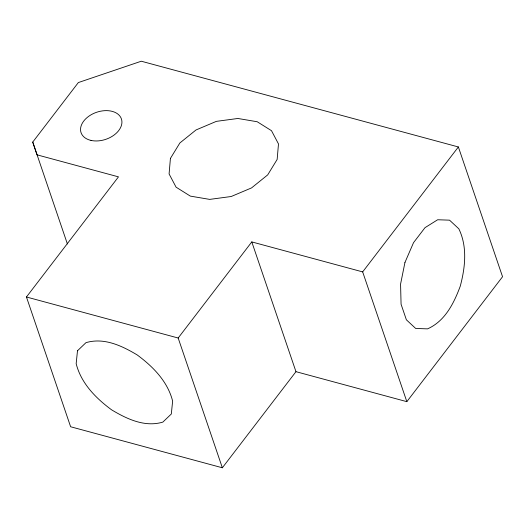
<?xml version="1.0" encoding="UTF-8"?>
<svg xmlns="http://www.w3.org/2000/svg" width="529" height="529" viewBox="0 0 529 529"><rect width="100%" height="100%" fill="white"/><g stroke="black" fill="none" stroke-linecap="round" stroke-linejoin="round"><path stroke-width="0.79" d="M222.352 467.781L70.628 426.758L26.45 296.994L118.476 176.858L37.056 154.845L32.745 142.076L78.338 82.564L141.289 61.219L458.372 146.963L502.55 276.727L406.841 401.663L295.969 371.675L251.791 241.912L178.174 338.018L222.352 467.781L295.969 371.675M406.841 401.663L362.669 271.899L458.372 146.963M251.791 241.912L362.669 271.899M26.45 296.994L178.174 338.018M32.745 142.076L67.395 243.962M170.417 158.416L169.088 173.942L176.084 187.173L190.341 196.114L209.689 199.393L231.186 196.51L251.553 187.907L267.694 174.894L277.15 159.447L278.485 143.928L271.489 130.689L257.226 121.749L237.878 118.476L216.381 121.359L196.014 129.962L179.873 142.975L170.417 158.416M77.492 350.767L76.163 363.674C81.122 383.313 95.769 398.139 111.599 409.836C126.861 418.975 144.761 427.511 162.839 422.109L171.31 414.009L172.633 401.101C167.68 381.462 153.033 366.637 137.196 354.939C121.934 345.801 104.041 337.264 85.963 342.666L77.492 350.767M404.943 262.477L400.572 284.099L401.075 304.228L406.378 319.807L415.682 328.456L427.551 328.866C445.068 321.123 453.961 303.19 460.276 286.143C465.229 267.396 467.563 246.851 458.835 228.812L449.538 220.163L437.668 219.753L425.018 227.655L413.533 242.652L404.943 262.477M90.988 140.41A21.319 14.29 -18.8 0 0 121.934 122.027A21.319 14.29 -18.8 0 0 90.79 114.952A21.319 14.29 -18.8 0 0 90.988 140.41"/></g></svg>
